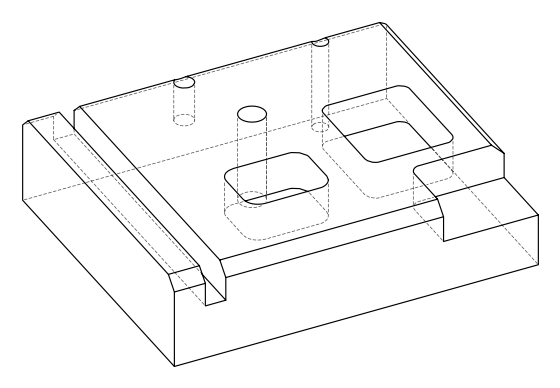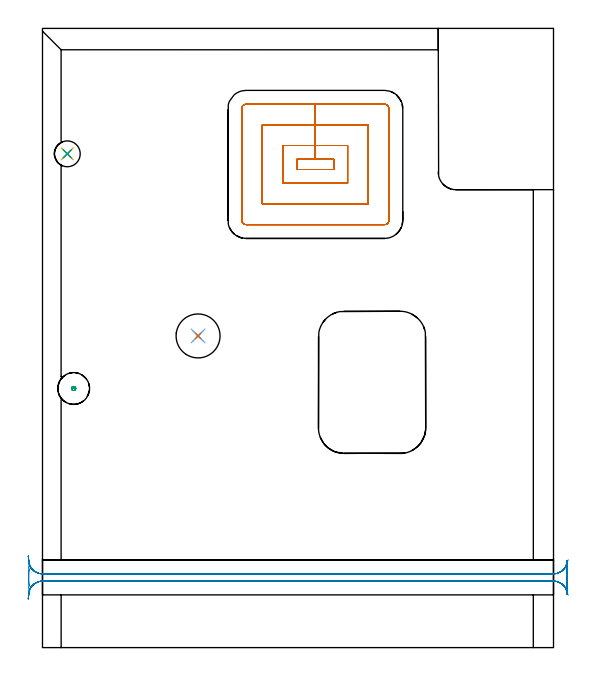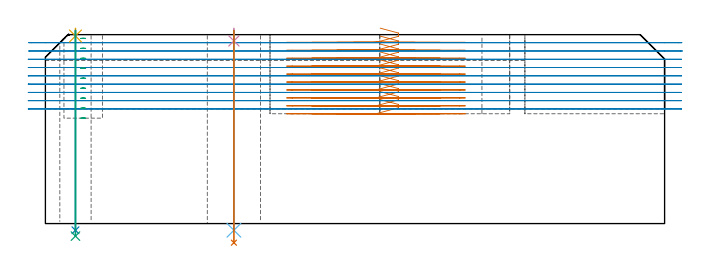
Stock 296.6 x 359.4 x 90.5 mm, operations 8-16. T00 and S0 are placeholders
(PLAN: 16 operations, 8 tool changes, 80.7 min)
(1 AREA_MILL | FG_CHAMFER_SURFACE | UGT0205_001 | 1.23 min | 2145 mm3)
(2 AREA_MILL_1 | FG_CHAMFER_SURFACE_1 | UGT0205_001 | 1.4 min | 2537 mm3)
(3 AREA_MILL_2 | FG_CHAMFER_SURFACE_2 | UGT0205_001 | 10.03 min | 18363 mm3)
(4 AREA_MILL_3 | FG_CHAMFER_SURFACE_3 | UGT0205_001 | 9.22 min | 17660 mm3)
(5 AREA_MILL_4 | FG_CHAMFER_SURFACE_4 | UGT0205_001 | 8.78 min | 15597 mm3)
(6 MILL_CORNER_NOTCH_RECTANGULAR | CORNER_NOTCH_RECTANGULAR | NXT0201_012 | Follow Part, ap 4, ae 75% | 14.28 min | 235550 mm3)
(7 MILL_RECTANGULAR_POCKET | POCKET_RECTANGULAR_STRAIGHT | UGT0201_094 | Follow Part, ap 5, ae 75% | 5.89 min | 187373 mm3)
(8 MILL_RECTANGULAR_POCKET_1 | POCKET_RECTANGULAR_STRAIGHT_1 | NXT0201_012 | Follow Part, ap 4, ae 75% | 15.65 min | 326862 mm3)
(9 MILL_RECTANGULAR_SLOT | SLOT_RECTANGULAR | NXT0201_012 | Follow Part, ap 4, ae 75% | 12.1 min | 211732 mm3)
(10 MILL_BLIND_HOLE_FROM_SOLID_MATERIAL | STEP1POCKET | NXT0201_012 | Spiral | 0.42 min | 10589 mm3)
(11 SPOT_DRILL | STEP1HOLE | NXT0321_9005460120000 | 0.05 min | 199 mm3)
(12 SPOT_DRILL_1 | STEP1HOLE_1 | NXT0321_9005460120000 | 0.03 min | 44 mm3)
(13 DRILL_THROUGH_HOLE_INTO_CENTER | STEP1HOLE | NXT0301_065 | 0.38 min | 6157 mm3)
(14 DRILL_TO_ENLARGE_THROUGH_HOLE | STEP1HOLE | UGT0301_386 | 0.41 min | 39865 mm3)
(15 DRILL_THROUGH_HOLE_INTO_CENTER_1 | STEP1HOLE_1 | NXT0301_065 | 0.38 min | 6251 mm3)
(16 DRILL_TO_ENLARGE_THROUGH_HOLE_1 | STEP1HOLE_1 | UGT0301_041 | 0.4 min | 9680 mm3)
(TOOL UGT0205_001 | Chamfer Mill 20 x 3 x 45 deg. | D20 FL50 Z2)
(TOOL NXT0201_012 | ENDMILL 16mm [2P460-1600-NA 1630] | D16 FL38 Z6)
(TOOL UGT0201_094 | End mill 20 mm | D20 FL38 Z4)
(TOOL NXT0321_9005460120000 | NC Spot Drill, 142deg, 12mm, Carbide, Uncoated | D12 PA142 FL30 Z2)
(TOOL NXT0301_065 | Carbide Drill 9.4mm [860.1-0940-075A1-MM 2214] | D9.4 PA140 FL98 Z2)
(TOOL UGT0301_386 | Twist Drill 25.5 mm | D25.5 PA118 FL165 Z2)
(TOOL UGT0301_041 | Twist Drill 15 mm | D15 PA118 FL114 Z2)
(OP 8 MILL_RECTANGULAR_POCKET_1)
G17 G21 G94 G90
T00 M6
G54
G17 G0 G90 X160.371 Y277.5 S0 M3
G43 Z100.603 H1
Z93.603
G94 G1 X169.1 Z91.264 F250.
Y283.4 Z89.683
X158.35 Z86.803
X147.6 F500.
Y277.5
X169.1
Y283.4
X158.35
Y291.4
X139.6
Y269.5
X177.1
Y291.4
X158.35
Y303.4
X127.6
Y257.5
X189.1
Y303.4
X158.35
Y315.4
X118.2
G3 X115.6 Y312.8 R2.6
G1 Y248.1
G3 X118.2 Y245.5 R2.6
G1 X198.5
G3 X201.1 Y248.1 R2.6
G1 Y312.8
G3 X198.5 Y315.4 R2.6
G1 X158.35
X157.35
G0 X160.371 Y277.5 Z89.803
G1 X169.1 Z87.464 F250.
Y283.4 Z85.883
X158.35 Z83.002
X147.6 F500.
Y277.5
X169.1
Y283.4
X158.35
Y291.4
X139.6
Y269.5
X177.1
Y291.4
X158.35
Y303.4
X127.6
Y257.5
X189.1
Y303.4
X158.35
Y315.4
X118.2
G3 X115.6 Y312.8 R2.6
G1 Y248.1
G3 X118.2 Y245.5 R2.6
G1 X198.5
G3 X201.1 Y248.1 R2.6
G1 Y312.8
G3 X198.5 Y315.4 R2.6
G1 X158.35
X157.35
G0 X160.371 Y277.5 Z86.002
G1 X169.1 Z83.663 F250.
Y283.4 Z82.083
X158.35 Z79.202
X147.6 F500.
Y277.5
X169.1
Y283.4
X158.35
Y291.4
X139.6
Y269.5
X177.1
Y291.4
X158.35
Y303.4
X127.6
Y257.5
X189.1
Y303.4
X158.35
Y315.4
X118.2
G3 X115.6 Y312.8 R2.6
G1 Y248.1
G3 X118.2 Y245.5 R2.6
G1 X198.5
G3 X201.1 Y248.1 R2.6
G1 Y312.8
G3 X198.5 Y315.4 R2.6
G1 X158.35
X157.35
G0 X160.371 Y277.5 Z82.202
G1 X169.1 Z79.863 F250.
Y283.4 Z78.282
X158.35 Z75.402
X147.6 F500.
Y277.5
X169.1
Y283.4
X158.35
Y291.4
X139.6
Y269.5
X177.1
Y291.4
X158.35
Y303.4
X127.6
Y257.5
X189.1
Y303.4
X158.35
Y315.4
X118.2
G3 X115.6 Y312.8 R2.6
G1 Y248.1
G3 X118.2 Y245.5 R2.6
G1 X198.5
G3 X201.1 Y248.1 R2.6
G1 Y312.8
G3 X198.5 Y315.4 R2.6
G1 X158.35
X157.35
G0 X160.371 Y277.5 Z78.402
G1 X169.1 Z76.063 F250.
Y283.4 Z74.482
X158.35 Z71.602
X147.6 F500.
Y277.5
X169.1
Y283.4
X158.35
Y291.4
X139.6
Y269.5
X177.1
Y291.4
X158.35
Y303.4
X127.6
Y257.5
X189.1
Y303.4
X158.35
Y315.4
X118.2
G3 X115.6 Y312.8 R2.6
G1 Y248.1
G3 X118.2 Y245.5 R2.6
G1 X198.5
G3 X201.1 Y248.1 R2.6
G1 Y312.8
G3 X198.5 Y315.4 R2.6
G1 X158.35
X157.35
G0 X160.371 Y277.5 Z74.602
G1 X169.1 Z72.263 F250.
Y283.4 Z70.682
X158.35 Z67.801
X147.6 F500.
Y277.5
X169.1
Y283.4
X158.35
Y291.4
X139.6
Y269.5
X177.1
Y291.4
X158.35
Y303.4
X127.6
Y257.5
X189.1
Y303.4
X158.35
Y315.4
X118.2
G3 X115.6 Y312.8 R2.6
G1 Y248.1
G3 X118.2 Y245.5 R2.6
G1 X198.5
G3 X201.1 Y248.1 R2.6
G1 Y312.8
G3 X198.5 Y315.4 R2.6
G1 X158.35
X157.35
G0 X160.371 Y277.5 Z70.801
G1 X169.1 Z68.462 F250.
Y283.4 Z66.881
X158.35 Z64.001
X147.6 F500.
Y277.5
X169.1
Y283.4
X158.35
Y291.4
X139.6
Y269.5
X177.1
Y291.4
X158.35
Y303.4
X127.6
Y257.5
X189.1
Y303.4
X158.35
Y315.4
X118.2
G3 X115.6 Y312.8 R2.6
G1 Y248.1
G3 X118.2 Y245.5 R2.6
G1 X198.5
G3 X201.1 Y248.1 R2.6
G1 Y312.8
G3 X198.5 Y315.4 R2.6
G1 X158.35
X157.35
G0 X160.371 Y277.5 Z67.001
G1 X169.1 Z64.662 F250.
Y283.4 Z63.081
X158.35 Z60.201
X147.6 F500.
Y277.5
X169.1
Y283.4
X158.35
Y291.4
X139.6
Y269.5
X177.1
Y291.4
X158.35
Y303.4
X127.6
Y257.5
X189.1
Y303.4
X158.35
Y315.4
X118.2
G3 X115.6 Y312.8 R2.6
G1 Y248.1
G3 X118.2 Y245.5 R2.6
G1 X198.5
G3 X201.1 Y248.1 R2.6
G1 Y312.8
G3 X198.5 Y315.4 R2.6
G1 X158.35
X157.35
G0 X160.371 Y277.5 Z63.201
G1 X169.1 Z60.862 F250.
Y283.4 Z59.281
X158.35 Z56.4
X147.6 F500.
Y277.5
X169.1
Y283.4
X158.35
Y291.4
X139.6
Y269.5
X177.1
Y291.4
X158.35
Y303.4
X127.6
Y257.5
X189.1
Y303.4
X158.35
Y315.4
X118.2
G3 X115.6 Y312.8 R2.6
G1 Y248.1
G3 X118.2 Y245.5 R2.6
G1 X198.5
G3 X201.1 Y248.1 R2.6
G1 Y312.8
G3 X198.5 Y315.4 R2.6
G1 X158.35
X157.35
G0 X160.371 Y277.5 Z59.4
G1 X169.1 Z57.061 F250.
Y283.4 Z55.48
X158.35 Z52.6
X147.6 F500.
Y277.5
X169.1
Y283.4
X158.35
Y291.4
X139.6
Y269.5
X177.1
Y291.4
X158.35
Y303.4
X127.6
Y257.5
X189.1
Y303.4
X158.35
Y315.4
X118.2
G3 X115.6 Y312.8 R2.6
G1 Y248.1
G3 X118.2 Y245.5 R2.6
G1 X198.5
G3 X201.1 Y248.1 R2.6
G1 Y312.8
G3 X198.5 Y315.4 R2.6
G1 X158.35
X157.35
G0 Z100.603
M5
M2
(OP 9 MILL_RECTANGULAR_SLOT)
G17 G21 G94 G90
T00 M6
G54
G17 G0 G90 X304.867 Y48.642 S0 M3
G43 Z100.603 H1
Z86.636
G94 G1 X303.138 Y46.19 F250.
G2 X296.6 Y42.8 R8. F500.
G1 X0.
G2 X-6.836 Y46.645 R8.
G3 X-8. Y42.49 R8.
G1 Y38.912
G3 X-6.836 Y34.756 R8.
G2 X0. Y38.6 R8.
G1 X296.6
G2 X303.143 Y35.203 R8.
G1 X304.869 Y32.75 F250.
G0 X305.142 Y50.994 Z82.669
G1 X304.152 Y48.162
G2 X296.6 Y42.8 R8. F500.
G1 X0.
G2 X-7.704 Y48.643 R8.
G1 X-7.733 Y48.651
G3 X-8. Y46.6 R8.
G1 Y34.856
G3 X-7.725 Y32.776 R8.
G1 X-7.696 Y32.784
G2 X0. Y38.6 R8.
G1 X296.6
G2 X304.152 Y33.24 R8.
G1 X305.142 Y30.408 F250.
G0 Z100.603
X-8.23 Y28.303
Z78.702
G1 X-7.97 Y31.292
G2 X0. Y38.6 R8. F500.
G1 X296.6
G2 X304.59 Y31. R8.
G1 X304.6
Y50.4
X304.59
G2 X296.6 Y42.8 R8.
G1 X0.
G2 X-7.97 Y50.108 R8.
G1 X-8.23 Y53.097 F250.
G0 Y28.303 Z74.735
G1 X-7.97 Y31.292
G2 X0. Y38.6 R8. F500.
G1 X296.6
G2 X304.59 Y31. R8.
G1 X304.6
Y50.4
X304.59
G2 X296.6 Y42.8 R8.
G1 X0.
G2 X-7.97 Y50.108 R8.
G1 X-8.23 Y53.097 F250.
G0 Y28.303 Z70.768
G1 X-7.97 Y31.292
G2 X0. Y38.6 R8. F500.
G1 X296.6
G2 X304.59 Y31. R8.
G1 X304.6
Y50.4
X304.59
G2 X296.6 Y42.8 R8.
G1 X0.
G2 X-7.97 Y50.108 R8.
G1 X-8.23 Y53.097 F250.
G0 Y28.303 Z66.801
G1 X-7.97 Y31.292
G2 X0. Y38.6 R8. F500.
G1 X296.6
G2 X304.59 Y31. R8.
G1 X304.6
Y50.4
X304.59
G2 X296.6 Y42.8 R8.
G1 X0.
G2 X-7.97 Y50.108 R8.
G1 X-8.23 Y53.097 F250.
G0 Y28.303 Z62.834
G1 X-7.97 Y31.292
G2 X0. Y38.6 R8. F500.
G1 X296.6
G2 X304.59 Y31. R8.
G1 X304.6
Y50.4
X304.59
G2 X296.6 Y42.8 R8.
G1 X0.
G2 X-7.97 Y50.108 R8.
G1 X-8.23 Y53.097 F250.
G0 Y28.303 Z58.867
G1 X-7.97 Y31.292
G2 X0. Y38.6 R8. F500.
G1 X296.6
G2 X304.59 Y31. R8.
G1 X304.6
Y50.4
X304.59
G2 X296.6 Y42.8 R8.
G1 X0.
G2 X-7.97 Y50.108 R8.
G1 X-8.23 Y53.097 F250.
G0 Y28.303 Z54.9
G1 X-7.97 Y31.292
G2 X0. Y38.6 R8. F500.
G1 X296.6
G2 X304.59 Y31. R8.
G1 X304.6
Y50.4
X304.59
G2 X296.6 Y42.8 R8.
G1 X0.
G2 X-7.97 Y50.108 R8.
G1 X-8.23 Y53.097 F250.
G0 Z100.603
M5
M2
(OP 10 MILL_BLIND_HOLE_FROM_SOLID_MATERIAL)
G17 G21 G94 G90
T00 M6
G54
G17 G0 G90 X18.1 Y150.4 S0 M3
G43 Z100.5 H1
Z88.722
G94 G3 X18.7 Y151. R0.6 F250.
X18.1 Y151.6 R0.6
X16.9 Y150.4 R1.2
X18.1 Y151.6 R-1.2
X17.5 Y151. R0.6
X18.1 Y150.4 R0.6
G0 Z83.944
G3 X18.7 Y151. R0.6
X18.1 Y151.6 R0.6
X16.9 Y150.4 R1.2
X18.1 Y151.6 R-1.2
X17.5 Y151. R0.6
X18.1 Y150.4 R0.6
G0 Z79.167
G3 X18.7 Y151. R0.6
X18.1 Y151.6 R0.6
X16.9 Y150.4 R1.2
X18.1 Y151.6 R-1.2
X17.5 Y151. R0.6
X18.1 Y150.4 R0.6
G0 Z74.389
G3 X18.7 Y151. R0.6
X18.1 Y151.6 R0.6
X16.9 Y150.4 R1.2
X18.1 Y151.6 R-1.2
X17.5 Y151. R0.6
X18.1 Y150.4 R0.6
G0 Z69.611
G3 X18.7 Y151. R0.6
X18.1 Y151.6 R0.6
X16.9 Y150.4 R1.2
X18.1 Y151.6 R-1.2
X17.5 Y151. R0.6
X18.1 Y150.4 R0.6
G0 Z64.833
G3 X18.7 Y151. R0.6
X18.1 Y151.6 R0.6
X16.9 Y150.4 R1.2
X18.1 Y151.6 R-1.2
X17.5 Y151. R0.6
X18.1 Y150.4 R0.6
G0 Z60.056
G3 X18.7 Y151. R0.6
X18.1 Y151.6 R0.6
X16.9 Y150.4 R1.2
X18.1 Y151.6 R-1.2
X17.5 Y151. R0.6
X18.1 Y150.4 R0.6
G0 Z55.278
G3 X18.7 Y151. R0.6
X18.1 Y151.6 R0.6
X16.9 Y150.4 R1.2
X18.1 Y151.6 R-1.2
X17.5 Y151. R0.6
X18.1 Y150.4 R0.6
G0 Z50.5
G3 X18.7 Y151. R0.6
X18.1 Y151.6 R0.6
X16.9 Y150.4 R1.2
X18.1 Y151.6 R-1.2
X17.5 Y151. R0.6
X18.1 Y150.4 R0.6
G0 Z100.5
M5
M2
(OP 11 SPOT_DRILL)
G17 G21 G94 G90
T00 M6
G54
G17 G0 G90 X90.3 Y180.9 S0 M3
G43 Z100.5 H0
G94 G81 G98 Z87.5 F250. R93.5
G80
M5
M2
(OP 12 SPOT_DRILL_1)
G17 G21 G94 G90
T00 M6
G54
G17 G0 G90 X14.4 Y286.6 S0 M3
G43 Z100.5 H0
G94 G81 G98 Z89.854 F250. R93.5
G80
M5
M2
(OP 13 DRILL_THROUGH_HOLE_INTO_CENTER)
G17 G21 G94 G90
T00 M6
G54
G17 G0 G90 X90.3 Y180.9 S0 M3
G43 Z100.5 H1
G94 G73 G98 Z-3.211 F250. Q9.371 R92.5
G80
M5
M2
(OP 14 DRILL_TO_ENLARGE_THROUGH_HOLE)
G17 G21 G94 G90
T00 M6
G54
G17 G0 G90 X90.3 Y180.9 S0 M3
G43 Z100.5 H0
G94 G73 G98 Z-9.161 F250. Q24.915 R92.5
G80
M5
M2
(OP 15 DRILL_THROUGH_HOLE_INTO_CENTER_1)
G17 G21 G94 G90
T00 M6
G54
G17 G0 G90 X14.4 Y286.6 S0 M3
G43 Z100.5 H1
G94 G73 G98 Z-3.211 F250. Q9.371 R92.5
G80
M5
M2
(OP 16 DRILL_TO_ENLARGE_THROUGH_HOLE_1)
G17 G21 G94 G90
T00 M6
G54
G17 G0 G90 X14.4 Y286.6 S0 M3
G43 Z100.5 H0
G94 G73 G98 Z-6.006 F250. Q13.787 R92.5
G80
M5
M2
